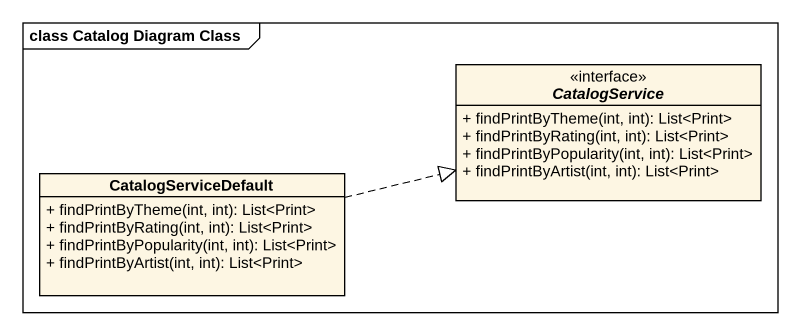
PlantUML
@startuml
mainframe class Catalog Diagram Class
hide circle
hide empty members
skinparam classAttributeIconSize 0
interface CatalogService {
  + findPrintByTheme(int, int): List<Print>
  + findPrintByRating(int, int): List<Print>
  + findPrintByPopularity(int, int): List<Print>
  + findPrintByArtist(int, int): List<Print>
}
class CatalogServiceDefault {
  + findPrintByTheme(int, int): List<Print>
  + findPrintByRating(int, int): List<Print>
  + findPrintByPopularity(int, int): List<Print>
  + findPrintByArtist(int, int): List<Print>
}
CatalogServiceDefault .right.|> CatalogService
@enduml
